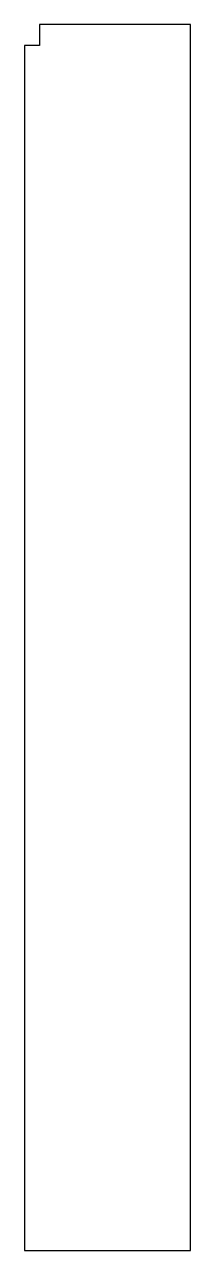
# Model space of a CAD drawing. Header units: millimetres. Extents: x 0 to 22, y 0 to 163.
import ezdxf

# ---------------------------------------------------------------- set-up
doc = ezdxf.new("R2010")
doc.units = ezdxf.units.MM

msp = doc.modelspace()

# ---------------------------------------------------------------- linework, layer by layer
msp.add_lwpolyline([(22, 0), (22, 162.8), (2, 162.8), (2, 160), (0, 160), (0, 0)], close=True)

doc.saveas('drawing.dxf')
